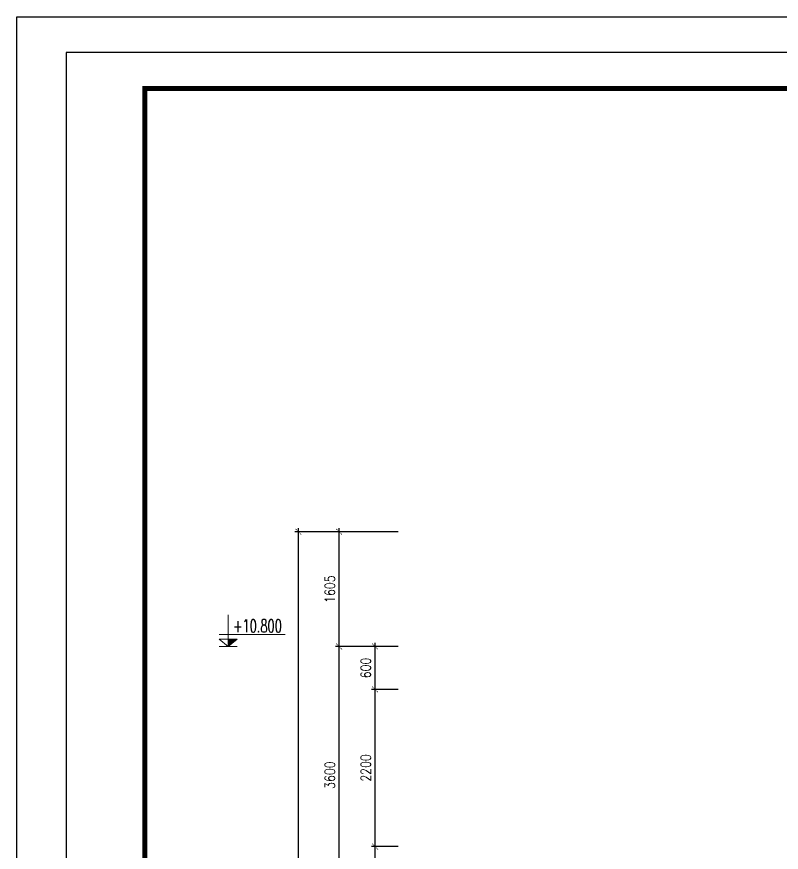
# Model space of a CAD drawing. Header units: millimetres. Extents: x -34806 to 662668, y 63228 to 99452.
# Drawn here: x 271211 to 281915, y 85012 to 96708 of the extents above; entities that cross this region are included whole.
import ezdxf
from ezdxf.enums import TextEntityAlignment as Align

# ---------------------------------------------------------------- set-up
doc = ezdxf.new("R2010")
doc.units = ezdxf.units.MM
doc.header["$LTSCALE"] = 200
doc.header["$MEASUREMENT"] = 0
doc.header["$PDMODE"] = 3
doc.header["$PDSIZE"] = 50
doc.layers.get('0').update_dxf_attribs({"color": 95, "linetype": 'CONTINUOUS'})
doc.layers.get('DEFPOINTS').update_dxf_attribs({"linetype": 'CONTINUOUS'})
for name, color, linetype in [('DIM', 1, 'CONTINUOUS'), ('KHUNGTEN', 7, 'CONTINUOUS'), ('TEXT', 7, 'CONTINUOUS')]:
    doc.layers.add(name, color=color, linetype=linetype)
doc.layers.add('hacth', color=251, linetype='CONTINUOUS', lineweight=13)
doc.layers.add('thay', color=7, linetype='CONTINUOUS', lineweight=18)
doc.styles.add('Arial N  iso', font='VNARIALN.ttf')
doc.styles.add('RomanS', font='romans.shx', dxfattribs={"width": 0.8})
doc.styles.add('Scale', font='vnsimli.shx', dxfattribs={"width": 0.65, "bigfont": 'bigfont.shx'})
doc.dimstyles.new('D1', dxfattribs={"dimtxt": 140, "dimasz": 80, "dimexe": 50, "dimexo": 0, "dimgap": 60, "dimtad": 1, "dimdec": 0, "dimzin": 0, "dimdsep": 46, "dimtxsty": 'RomanS', "dimblk1": 'ARCHTICK', "dimblk2": 'ARCHTICK', "dimsah": 1, "dimcen": 100, "dimdle": 50, "dimclrt": 7, "dimadec": 0, "dimazin": 0, "dimtfac": 0.005, "dimtdec": 0, "dimtix": 1, "dimtofl": 0, "dimtmove": 2, "dimatfit": 3, "dimldrblk": 'ARCHTICK', "dimfxl": 1, "dimtvp": 0.8, "dimtolj": 1, "dimtzin": 0, "dimarcsym": 0})

# ---------------------------------------------------------------- blocks, each defined once
blk = doc.blocks.new('_ArchTick')
at = {"layer": 'DIM', "color": 150}
blk.add_lwpolyline([(0.5, 0.5, 0.133, 0, 0), (0, 0, 0, 0.133, 0), (-0.5, -0.5, 0.133, 0.133, 0)], format="xyseb", dxfattribs=at)
blk = doc.blocks.new('*D320')
at = {"layer": 'DEFPOINTS', "color": 0}
for p in [(275156, 89498), (276552, 89498), (276703, 76492)]:
    blk.add_point(p, dxfattribs=at)
at = {"layer": 'DIM', "color": 0, "lineweight": -2}
for p, q in [((276552, 89498), (275106, 89498)), ((275156, 76442), (275156, 89548)), ((276703, 76492), (275106, 76492))]:
    blk.add_line(p, q, dxfattribs=at)
at = {"layer": 'DIM', "color": 0, "lineweight": -2, "xscale": 80, "yscale": 80, "zscale": 80}
for p, rotation in [((275156, 89498), 90), ((275156, 76492), 270)]:
    blk.add_blockref('_ArchTick', p, dxfattribs=dict(at, rotation=rotation))
at = {"layer": 'DIM', "color": 7, "insert": (274989, 83042), "char_height": 140, "attachment_point": 5, "rotation": 90, "style": 'RomanS'}
blk.add_mtext('\\A1;13005', dxfattribs=at)
blk = doc.blocks.new('*D324')
at = {"layer": 'DEFPOINTS', "color": 0}
for p in [(275725, 87892), (276552, 87892), (276703, 84292)]:
    blk.add_point(p, dxfattribs=at)
at = {"layer": 'DIM', "color": 0, "lineweight": -2}
for p, q in [((276552, 87892), (275675, 87892)), ((275725, 84242), (275725, 87942)), ((276703, 84292), (275675, 84292))]:
    blk.add_line(p, q, dxfattribs=at)
at = {"layer": 'DIM', "color": 0, "lineweight": -2, "xscale": 80, "yscale": 80, "zscale": 80}
for p, rotation in [((275725, 87892), 90), ((275725, 84292), 270)]:
    blk.add_blockref('_ArchTick', p, dxfattribs=dict(at, rotation=rotation))
at = {"layer": 'DIM', "color": 7, "insert": (275595, 86092), "char_height": 140, "attachment_point": 5, "rotation": 90, "style": 'RomanS'}
blk.add_mtext('\\A1;3600', dxfattribs=at)
blk = doc.blocks.new('*D325')
at = {"layer": 'DEFPOINTS', "color": 0}
for p in [(275725, 89498), (276552, 89498), (276552, 87892)]:
    blk.add_point(p, dxfattribs=at)
at = {"layer": 'DIM', "color": 0, "lineweight": -2}
for p, q in [((276552, 89498), (275675, 89498)), ((275725, 87842), (275725, 89548)), ((276552, 87892), (275675, 87892))]:
    blk.add_line(p, q, dxfattribs=at)
at = {"layer": 'DIM', "color": 0, "lineweight": -2, "xscale": 80, "yscale": 80, "zscale": 80}
for p, rotation in [((275725, 89498), 90), ((275725, 87892), 270)]:
    blk.add_blockref('_ArchTick', p, dxfattribs=dict(at, rotation=rotation))
at = {"layer": 'DIM', "color": 7, "insert": (275595, 88695), "char_height": 140, "attachment_point": 5, "rotation": 90, "style": 'RomanS'}
blk.add_mtext('\\A1;1605', dxfattribs=at)
blk = doc.blocks.new('*D329')
at = {"layer": 'DEFPOINTS', "color": 0}
for p in [(276228, 85092), (276552, 85092), (276552, 84292)]:
    blk.add_point(p, dxfattribs=at)
at = {"layer": 'DIM', "color": 0, "lineweight": -2}
for p, q in [((276552, 85092), (276178, 85092)), ((276228, 84242), (276228, 85142)), ((276552, 84292), (276178, 84292))]:
    blk.add_line(p, q, dxfattribs=at)
at = {"layer": 'DIM', "color": 0, "lineweight": -2, "xscale": 80, "yscale": 80, "zscale": 80}
for p, rotation in [((276228, 85092), 90), ((276228, 84292), 270)]:
    blk.add_blockref('_ArchTick', p, dxfattribs=dict(at, rotation=rotation))
at = {"layer": 'DIM', "color": 7, "insert": (276098, 84692), "char_height": 140, "attachment_point": 5, "rotation": 90, "style": 'RomanS'}
blk.add_mtext('\\A1;800', dxfattribs=at)
blk = doc.blocks.new('*D330')
at = {"layer": 'DEFPOINTS', "color": 0}
for p in [(276228, 87292), (276552, 87292), (276552, 85092)]:
    blk.add_point(p, dxfattribs=at)
at = {"layer": 'DIM', "color": 0, "lineweight": -2}
for p, q in [((276552, 87292), (276178, 87292)), ((276228, 85042), (276228, 87342)), ((276552, 85092), (276178, 85092))]:
    blk.add_line(p, q, dxfattribs=at)
at = {"layer": 'DIM', "color": 0, "lineweight": -2, "xscale": 80, "yscale": 80, "zscale": 80}
for p, rotation in [((276228, 87292), 90), ((276228, 85092), 270)]:
    blk.add_blockref('_ArchTick', p, dxfattribs=dict(at, rotation=rotation))
at = {"layer": 'DIM', "color": 7, "insert": (276098, 86192), "char_height": 140, "attachment_point": 5, "rotation": 90, "style": 'RomanS'}
blk.add_mtext('\\A1;2200', dxfattribs=at)
blk = doc.blocks.new('cao do')
at = {"layer": 'thay'}
for p, q in [((0, 445), (0, 0)), ((798, 170), (-128, 170)), ((0, 0), (-128, 106)), ((128, 106), (-128, 106)), ((0, 0), (128, 106))]:
    blk.add_line(p, q, dxfattribs=at)
at = {"layer": 'thay', "ltscale": 600}
blk.add_line((128, 0), (-128, 0), dxfattribs=at)
at = {"layer": 'thay', "color": 150, "ltscale": 600}
blk.add_solid([(0, 0), (0, 106), (128, 106)], dxfattribs=at)
at = {"layer": 'TEXT', "style": 'Arial N  iso'}
blk.add_attdef('%%P0.000', text='', height=200, dxfattribs=at).set_placement((70, 290), align=Align.MIDDLE_LEFT)
blk = doc.blocks.new('*D331')
at = {"layer": 'DEFPOINTS', "color": 0}
for p in [(276228, 87892), (276552, 87892), (276552, 87292)]:
    blk.add_point(p, dxfattribs=at)
at = {"layer": 'DIM', "color": 0, "lineweight": -2}
for p, q in [((276552, 87892), (276178, 87892)), ((276228, 87242), (276228, 87942)), ((276552, 87292), (276178, 87292))]:
    blk.add_line(p, q, dxfattribs=at)
at = {"layer": 'DIM', "color": 0, "lineweight": -2, "xscale": 80, "yscale": 80, "zscale": 80}
for p, rotation in [((276228, 87892), 90), ((276228, 87292), 270)]:
    blk.add_blockref('_ArchTick', p, dxfattribs=dict(at, rotation=rotation))
at = {"layer": 'DIM', "color": 7, "insert": (276098, 87592), "char_height": 140, "attachment_point": 5, "rotation": 90, "style": 'RomanS'}
blk.add_mtext('\\A1;600', dxfattribs=at)
blk = doc.blocks.new('khung')
at = {"layer": 'DEFPOINTS', "color": 8}
blk.add_lwpolyline([(0, 0), (31503.2, 0), (31503.2, 22275), (0, 22275)], close=True, dxfattribs=at)
at = {"layer": 'KHUNGTEN', "color": 4, "const_width": 54.3}
blk.add_lwpolyline([(847.8, 388.1), (31117, 388.1), (31117, 21886.9), (847.8, 21886.9)], close=True, dxfattribs=at)

msp = doc.modelspace()

# ---------------------------------------------------------------- linework, layer by layer
msp.add_lwpolyline([(313107.1, 66791.7), (271211.4, 66791.7), (271211.4, 96707.8), (313107.1, 96707.8)], close=True)

# ---------------------------------------------------------------- block references
at = {"layer": 'DIM', "linetype": 'Continuous'}
ref = msp.add_blockref('cao do', (274171.9, 87891.2), dxfattribs=at)
ref.add_attrib('%%P0.000', '+10.800', dxfattribs={"layer": 'TEXT', "height": 180, "style": 'Scale', "width": 0.65}).set_placement((274241.4, 88181.2), align=Align.MIDDLE_LEFT)
at = {"layer": 'hacth', "xscale": 1.298143060485017, "yscale": 1.298143126914511, "zscale": 1.29814313413116}
msp.add_blockref('khung', (271905.8, 67291.7), dxfattribs=at)

# ---------------------------------------------------------------- dimensions: what is measured, and where the dimension line sits
at = {"layer": 'DIM'}
dim = msp.add_linear_dim(base=(275156.1, 89497.6), p1=(276703.2, 76492.3), p2=(276551.6, 89497.6), angle=90, dimstyle='D1', dxfattribs=at)
dim.commit()
dim.dimension.update_dxf_attribs({"geometry": '*D320', "text_midpoint": (274988.6, 83042.3), "dimtype": 128})
for base, p1, p2, picture, middle in [((275725.3771, 89497.5567), (276551.555, 87892.0851), (276551.555, 89497.5567), '*D325', (275595.3771, 88694.8209)), ((275725.4, 87892.1), (276703.2, 84292.3), (276551.6, 87892.1), '*D324', (275595.4, 86092.2)), ((276227.7, 87892.1), (276551.6, 87291.7), (276551.6, 87892.1), '*D331', (276097.7, 87591.9)), ((276227.7, 87291.7), (276551.6, 85091.8), (276551.6, 87291.7), '*D330', (276097.7, 86191.8)), ((276227.7314, 85091.8442), (276551.555, 84292.2502), (276551.555, 85091.8442), '*D329', (276097.7314, 84692.0472))]:
    dim = msp.add_linear_dim(base=base, p1=p1, p2=p2, angle=90, dimstyle='D1', dxfattribs=at)
    dim.commit()
    dim.dimension.update_dxf_attribs({"geometry": picture, "text_midpoint": middle})

doc.saveas('drawing.dxf')
